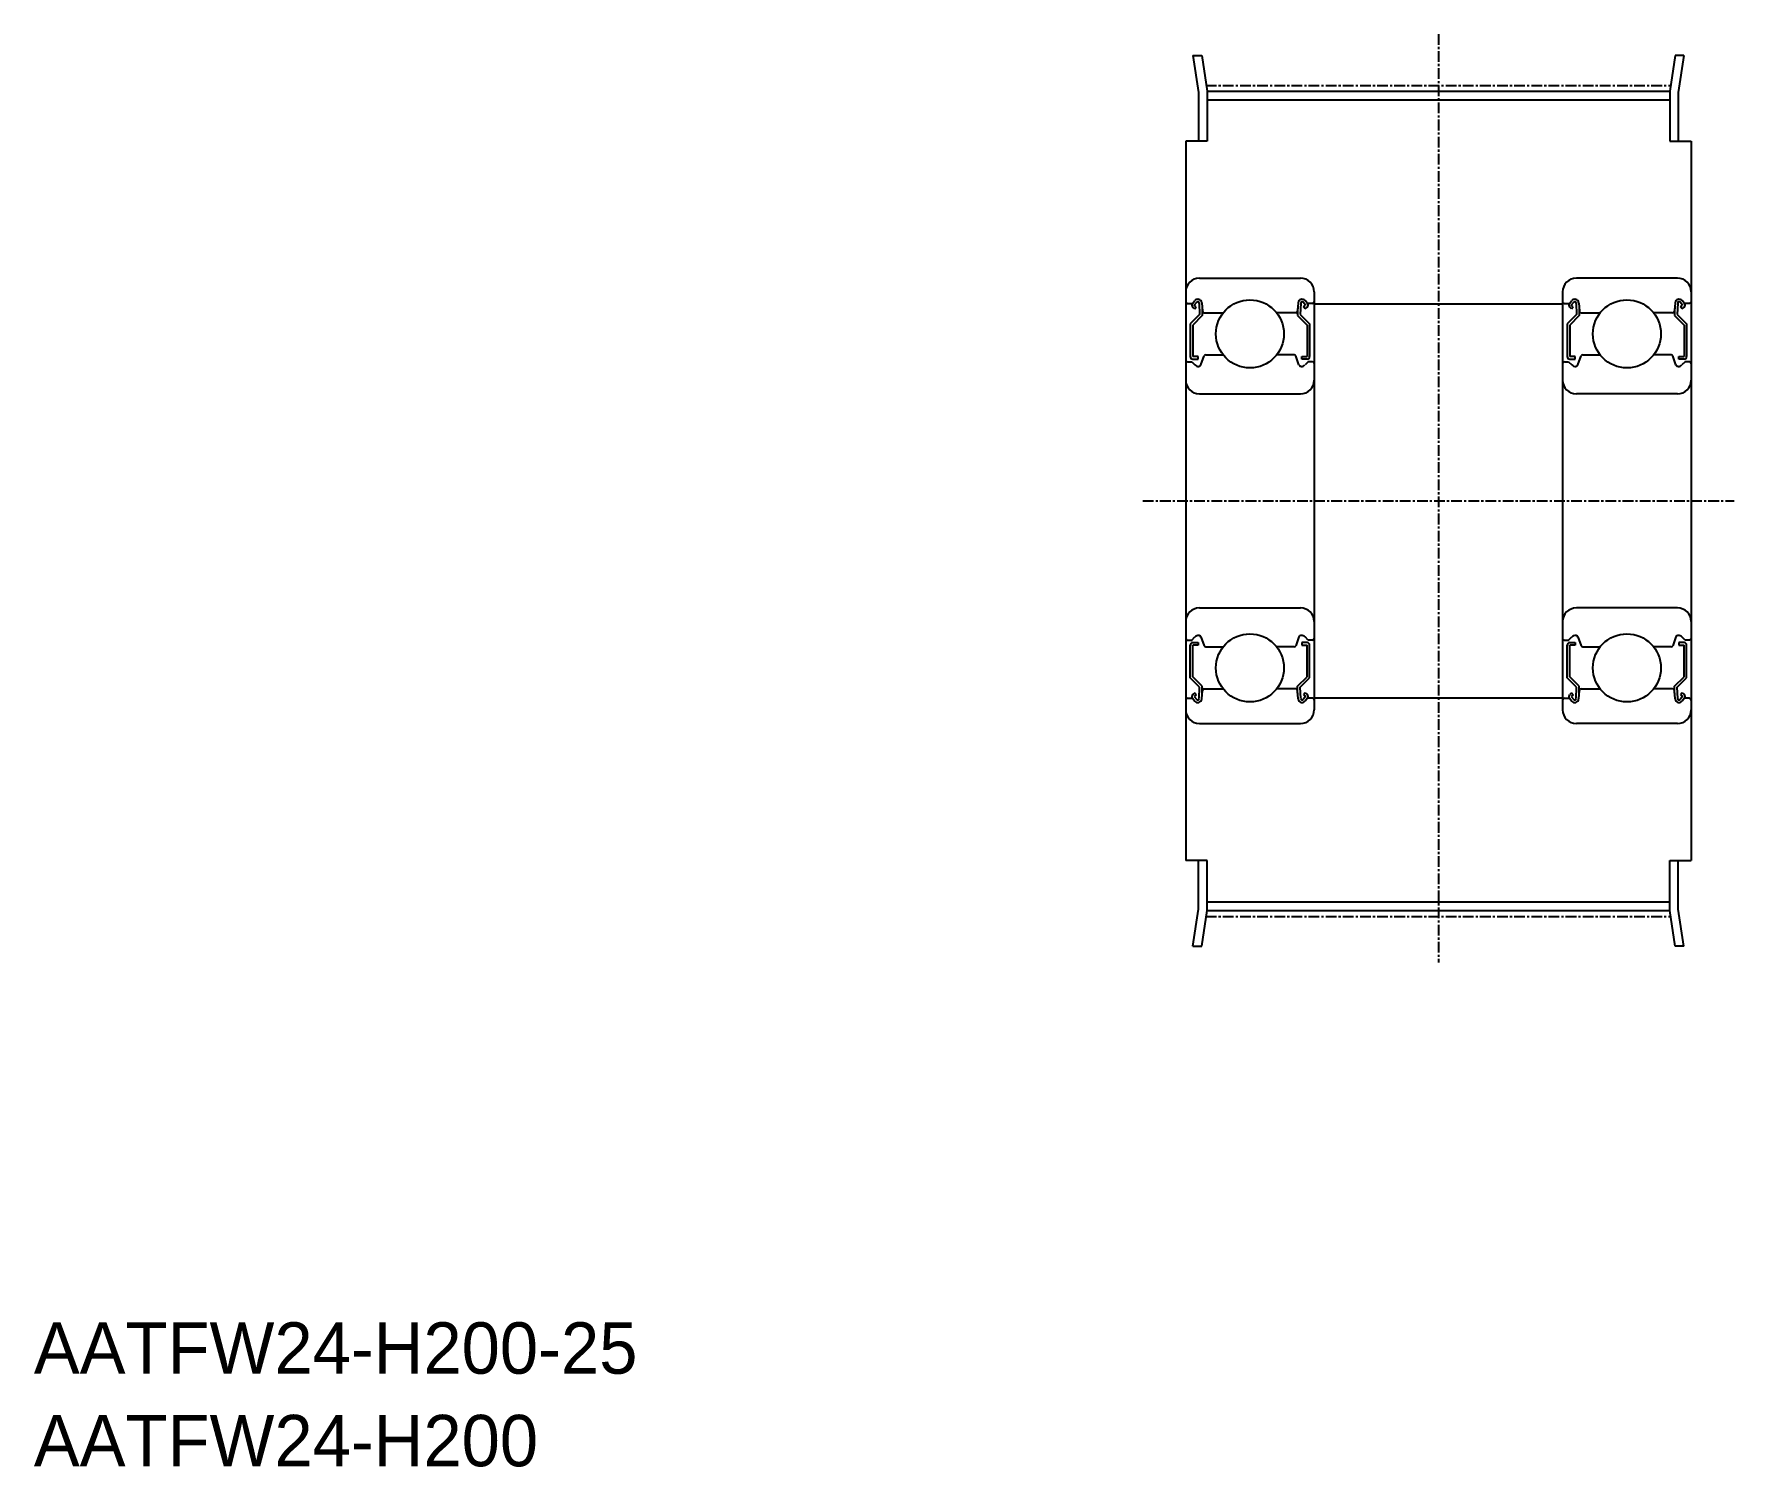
# Model space of a CAD drawing. Extents: x -286 to -88, y -61 to 106.
import ezdxf

# ---------------------------------------------------------------- set-up
doc = ezdxf.new("R2010")
doc.units = 0
doc.linetypes.add('CENTER', pattern=[2, 1.25, -0.25, 0.25, -0.25])
doc.layers.get('0').update_dxf_attribs({"linetype": 'CONTINUOUS'})
doc.layers.add('CENTER', color=1, linetype='CENTER')

msp = doc.modelspace()

# ---------------------------------------------------------------- linework, layer by layer
for p, q in [((-150.71, 103.91), (-150.05, 99.61)), ((-150.71, 103.91), (-149.68, 103.91)), ((-149.68, 103.91), (-149.05, 99.74)), ((-94.42, 103.91), (-95.05, 99.74)), ((-93.39, 103.91), (-94.42, 103.91)), ((-93.39, 103.91), (-94.05, 99.61)), ((-150.05, 99.61), (-150.05, 93.91)), ((-149.05, 99.74), (-149.05, 93.91)), ((-149.05, 99.74), (-95.05, 99.74)), ((-95.05, 99.74), (-95.05, 93.91)), ((-94.05, 99.61), (-94.05, 93.91)), ((-149.05, 98.73), (-95.05, 98.73)), ((-149.05, 93.91), (-151.55, 93.91)), ((-151.55, 93.91), (-151.55, 41.91)), ((-95.05, 93.91), (-92.55, 93.91)), ((-92.55, 93.91), (-92.55, 41.91)), ((-149.95, 77.91), (-138.15, 77.91)), ((-94.15, 77.91), (-105.95, 77.91)), ((-151.55, 76.31), (-151.55, 27.51)), ((-136.55, 76.31), (-136.55, 27.51)), ((-107.55, 76.31), (-107.55, 27.51)), ((-92.55, 76.31), (-92.55, 27.51)), ((-151.35, 74.96), (-150.77, 74.96)), ((-149.92, 73.67), (-151.02, 72.57)), ((-150.77, 74.96), (-150.49, 75.3)), ((-150.5, 74.35), (-150.73, 74.54)), ((-149.62, 73.54), (-150.72, 72.44)), ((-150.54, 74.77), (-150.26, 75.11)), ((-150.31, 74.58), (-150.54, 74.77)), ((-150.5, 74.35), (-150.31, 74.58)), ((-149.98, 75.01), (-149.92, 73.67)), ((-149.68, 75.04), (-149.59, 74.05)), ((-149.62, 74.39), (-149.62, 73.54)), ((-149.39, 73.86), (-147.17, 73.86)), ((-138.71, 73.86), (-140.93, 73.86)), ((-138.42, 75.04), (-138.51, 74.05)), ((-138.48, 74.39), (-138.48, 73.54)), ((-138.48, 73.54), (-137.38, 72.44)), ((-138.12, 75.01), (-138.18, 73.67)), ((-138.18, 73.67), (-137.08, 72.57)), ((-137.56, 74.77), (-137.84, 75.11)), ((-137.79, 74.58), (-137.56, 74.77)), ((-137.6, 74.35), (-137.79, 74.58)), ((-137.33, 74.96), (-137.61, 75.3)), ((-137.6, 74.35), (-137.37, 74.54)), ((-136.75, 74.96), (-137.33, 74.96)), ((-107.35, 74.96), (-106.77, 74.96)), ((-105.92, 73.67), (-107.02, 72.57)), ((-106.77, 74.96), (-106.49, 75.3)), ((-106.5, 74.35), (-106.73, 74.54)), ((-105.62, 73.54), (-106.72, 72.44)), ((-106.54, 74.77), (-106.26, 75.11)), ((-106.31, 74.58), (-106.54, 74.77)), ((-106.5, 74.35), (-106.31, 74.58)), ((-105.98, 75.01), (-105.92, 73.67)), ((-105.68, 75.04), (-105.59, 74.05)), ((-105.62, 74.39), (-105.62, 73.54)), ((-105.39, 73.86), (-103.17, 73.86)), ((-94.71, 73.86), (-96.93, 73.86)), ((-94.42, 75.04), (-94.51, 74.05)), ((-94.48, 74.39), (-94.48, 73.54)), ((-94.48, 73.54), (-93.38, 72.44)), ((-94.12, 75.01), (-94.18, 73.67)), ((-94.18, 73.67), (-93.08, 72.57)), ((-93.56, 74.77), (-93.84, 75.11)), ((-93.79, 74.58), (-93.56, 74.77)), ((-93.6, 74.35), (-93.79, 74.58)), ((-93.33, 74.96), (-93.61, 75.3)), ((-93.6, 74.35), (-93.37, 74.54)), ((-92.75, 74.96), (-93.33, 74.96)), ((-151.02, 72.57), (-151.02, 68.76)), ((-150.72, 72.44), (-150.72, 68.76)), ((-137.38, 72.44), (-137.38, 68.76)), ((-137.08, 72.57), (-137.08, 68.76)), ((-107.02, 72.57), (-107.02, 68.76)), ((-106.72, 72.44), (-106.72, 68.76)), ((-93.38, 72.44), (-93.38, 68.76)), ((-93.08, 72.57), (-93.08, 68.76)), ((-151.35, 68.16), (-150.85, 68.16)), ((-150.85, 68.16), (-150.48, 67.79)), ((-150.1, 68.76), (-150.72, 68.76)), ((-150.72, 68.46), (-150.1, 68.46)), ((-150.1, 68.46), (-150.1, 68.76)), ((-149.77, 67.81), (-149.4, 68.83)), ((-149.21, 68.96), (-147.17, 68.96)), ((-138.89, 68.96), (-140.93, 68.96)), ((-138.33, 67.81), (-138.7, 68.83)), ((-138, 68.76), (-137.38, 68.76)), ((-138, 68.46), (-138, 68.76)), ((-137.38, 68.46), (-138, 68.46)), ((-137.25, 68.16), (-137.62, 67.79)), ((-136.75, 68.16), (-137.25, 68.16)), ((-107.35, 68.16), (-106.85, 68.16)), ((-106.85, 68.16), (-106.48, 67.79)), ((-106.1, 68.76), (-106.72, 68.76)), ((-106.72, 68.46), (-106.1, 68.46)), ((-106.1, 68.46), (-106.1, 68.76)), ((-105.77, 67.81), (-105.4, 68.83)), ((-105.21, 68.96), (-103.17, 68.96)), ((-94.89, 68.96), (-96.93, 68.96)), ((-94.33, 67.81), (-94.7, 68.83)), ((-94, 68.76), (-93.38, 68.76)), ((-94, 68.46), (-94, 68.76)), ((-93.38, 68.46), (-94, 68.46)), ((-93.25, 68.16), (-93.62, 67.79)), ((-92.75, 68.16), (-93.25, 68.16)), ((-151.55, 65.31), (-151.55, 9.91)), ((-149.95, 64.41), (-138.15, 64.41)), ((-94.15, 64.41), (-105.95, 64.41)), ((-92.55, 65.31), (-92.55, 9.91)), ((-149.95, 39.41), (-138.15, 39.41)), ((-94.15, 39.41), (-105.95, 39.41)), ((-150.85, 35.66), (-150.48, 36.04)), ((-149.77, 36.02), (-149.4, 35)), ((-138.33, 36.02), (-138.7, 35)), ((-137.25, 35.66), (-137.62, 36.04)), ((-106.85, 35.66), (-106.48, 36.04)), ((-105.77, 36.02), (-105.4, 35)), ((-94.33, 36.02), (-94.7, 35)), ((-93.25, 35.66), (-93.62, 36.04)), ((-151.35, 35.66), (-150.85, 35.66)), ((-151.02, 31.26), (-151.02, 35.06)), ((-150.72, 35.36), (-150.1, 35.36)), ((-150.72, 31.38), (-150.72, 35.06)), ((-150.1, 35.06), (-150.72, 35.06)), ((-150.1, 35.36), (-150.1, 35.06)), ((-149.21, 34.86), (-147.17, 34.86)), ((-138.89, 34.86), (-140.93, 34.86)), ((-137.38, 35.36), (-138, 35.36)), ((-138, 35.36), (-138, 35.06)), ((-138, 35.06), (-137.38, 35.06)), ((-137.38, 31.38), (-137.38, 35.06)), ((-136.75, 35.66), (-137.25, 35.66)), ((-137.08, 31.26), (-137.08, 35.06)), ((-107.35, 35.66), (-106.85, 35.66)), ((-107.02, 31.26), (-107.02, 35.06)), ((-106.72, 35.36), (-106.1, 35.36)), ((-106.72, 31.38), (-106.72, 35.06)), ((-106.1, 35.06), (-106.72, 35.06)), ((-106.1, 35.36), (-106.1, 35.06)), ((-105.21, 34.86), (-103.17, 34.86)), ((-94.89, 34.86), (-96.93, 34.86)), ((-93.38, 35.36), (-94, 35.36)), ((-94, 35.36), (-94, 35.06)), ((-94, 35.06), (-93.38, 35.06)), ((-93.38, 31.38), (-93.38, 35.06)), ((-92.75, 35.66), (-93.25, 35.66)), ((-93.08, 31.26), (-93.08, 35.06)), ((-149.92, 30.16), (-151.02, 31.26)), ((-149.62, 30.28), (-150.72, 31.38)), ((-149.98, 28.82), (-149.92, 30.16)), ((-149.68, 28.78), (-149.59, 29.78)), ((-149.62, 29.44), (-149.62, 30.28)), ((-149.39, 29.96), (-147.17, 29.96)), ((-138.71, 29.96), (-140.93, 29.96)), ((-138.42, 28.78), (-138.51, 29.78)), ((-138.48, 30.28), (-137.38, 31.38)), ((-138.48, 29.44), (-138.48, 30.28)), ((-138.18, 30.16), (-137.08, 31.26)), ((-138.12, 28.82), (-138.18, 30.16)), ((-105.92, 30.16), (-107.02, 31.26)), ((-105.62, 30.28), (-106.72, 31.38)), ((-105.98, 28.82), (-105.92, 30.16)), ((-105.68, 28.78), (-105.59, 29.78)), ((-105.62, 29.44), (-105.62, 30.28)), ((-105.39, 29.96), (-103.17, 29.96)), ((-94.71, 29.96), (-96.93, 29.96)), ((-94.42, 28.78), (-94.51, 29.78)), ((-94.48, 30.28), (-93.38, 31.38)), ((-94.48, 29.44), (-94.48, 30.28)), ((-94.18, 30.16), (-93.08, 31.26)), ((-94.12, 28.82), (-94.18, 30.16)), ((-151.35, 28.86), (-150.77, 28.86)), ((-150.77, 28.86), (-150.49, 28.53)), ((-150.5, 29.48), (-150.73, 29.29)), ((-150.31, 29.25), (-150.54, 29.06)), ((-150.54, 29.06), (-150.26, 28.72)), ((-150.5, 29.48), (-150.31, 29.25)), ((-137.56, 29.06), (-137.84, 28.72)), ((-137.6, 29.48), (-137.79, 29.25)), ((-137.79, 29.25), (-137.56, 29.06)), ((-137.33, 28.86), (-137.61, 28.53)), ((-137.6, 29.48), (-137.37, 29.29)), ((-136.75, 28.86), (-137.33, 28.86)), ((-107.35, 28.86), (-106.77, 28.86)), ((-106.77, 28.86), (-106.49, 28.53)), ((-106.5, 29.48), (-106.73, 29.29)), ((-106.31, 29.25), (-106.54, 29.06)), ((-106.54, 29.06), (-106.26, 28.72)), ((-106.5, 29.48), (-106.31, 29.25)), ((-93.56, 29.06), (-93.84, 28.72)), ((-93.6, 29.48), (-93.79, 29.25)), ((-93.79, 29.25), (-93.56, 29.06)), ((-93.33, 28.86), (-93.61, 28.53)), ((-93.6, 29.48), (-93.37, 29.29)), ((-92.75, 28.86), (-93.33, 28.86)), ((-149.95, 25.91), (-138.15, 25.91)), ((-147, 25.91), (-147, 25.91)), ((-144.05, 25.91), (-144.05, 25.91)), ((-94.15, 25.91), (-105.95, 25.91)), ((-100.05, 25.91), (-100.05, 25.91)), ((-97.1, 25.91), (-97.1, 25.91)), ((-149.05, 9.91), (-151.55, 9.91)), ((-150.05, 4.22), (-150.05, 9.91)), ((-149.05, 4.09), (-149.05, 9.91)), ((-95.05, 4.09), (-95.05, 9.91)), ((-95.05, 9.91), (-92.55, 9.91)), ((-94.05, 4.22), (-94.05, 9.91)), ((-150.71, -0.09), (-150.05, 4.22)), ((-149.68, -0.09), (-149.05, 4.09)), ((-149.05, 5.1), (-95.05, 5.1)), ((-149.05, 4.09), (-95.05, 4.09)), ((-94.42, -0.09), (-95.05, 4.09)), ((-93.39, -0.09), (-94.05, 4.22)), ((-150.71, -0.09), (-149.68, -0.09)), ((-93.39, -0.09), (-94.42, -0.09))]:
    msp.add_line(p, q)
at = {"color": 7, "linetype": 'CONTINUOUS'}
for p, q in [((-136.55, 74.91), (-107.55, 74.91)), ((-136.55, 28.91), (-107.55, 28.91))]:
    msp.add_line(p, q, dxfattribs=at)
for centre in [(-144.05, 71.41), (-100.05, 71.41), (-144.05, 32.41), (-100.05, 32.41)]:
    msp.add_circle(centre, 3.97)
for centre, radius, start, end in [((-149.95, 76.31), 1.6, 90, 180), ((-138.15, 76.31), 1.6, 0, 90), ((-105.95, 76.31), 1.6, 90, 180), ((-94.15, 76.31), 1.6, 0, 90), ((-150.14, 75), 0.46, 4.9869, 139.9105), ((-137.97, 75), 0.46, 40.0895, 175.0131), ((-106.14, 75), 0.46, 4.9869, 139.9105), ((-93.97, 75), 0.46, 40.0895, 175.0131), ((-151.35, 75.16), 0.2, 180, 270), ((-150.54, 74.77), 0.3, 139.9105, 229.9992), ((-150.14, 75), 0.16, 2.3754, 139.9946), ((-149.39, 74.06), 0.2, 184.9869, 270), ((-138.71, 74.06), 0.2, 270, 355.0131), ((-137.96, 75), 0.16, 40.0054, 177.6246), ((-137.56, 74.77), 0.3, 310.0008, 40.0895), ((-136.75, 75.16), 0.2, 270, 0), ((-107.35, 75.16), 0.2, 180, 270), ((-106.54, 74.77), 0.3, 139.9105, 229.9992), ((-106.14, 75), 0.16, 2.3754, 139.9946), ((-105.39, 74.06), 0.2, 184.9869, 270), ((-94.71, 74.06), 0.2, 270, 355.0131), ((-93.96, 75), 0.16, 40.0054, 177.6246), ((-93.56, 74.77), 0.3, 310.0008, 40.0895), ((-92.75, 75.16), 0.2, 270, 0), ((-151.35, 67.96), 0.2, 90, 180), ((-150.72, 68.76), 0.3, 180, 270), ((-150.05, 68.21), 0.6, 225.0023, 272.8279), ((-150.05, 67.91), 0.3, 265.4914, 340.0304), ((-149.21, 68.76), 0.2, 90, 160.0304), ((-138.89, 68.76), 0.2, 19.9696, 90), ((-138.05, 67.91), 0.3, 199.9696, 274.5086), ((-138.05, 68.21), 0.6, 267.1721, 314.9977), ((-137.38, 68.76), 0.3, 270, 0), ((-136.75, 67.96), 0.2, 0, 90), ((-107.35, 67.96), 0.2, 90, 180), ((-106.72, 68.76), 0.3, 180, 270), ((-106.05, 68.21), 0.6, 225.0023, 272.8279), ((-106.05, 67.91), 0.3, 265.4914, 340.0304), ((-105.21, 68.76), 0.2, 90, 160.0304), ((-94.89, 68.76), 0.2, 19.9696, 90), ((-94.05, 67.91), 0.3, 199.9696, 274.5086), ((-94.05, 68.21), 0.6, 267.1721, 314.9977), ((-93.38, 68.76), 0.3, 270, 0), ((-92.75, 67.96), 0.2, 0, 90), ((-149.95, 66.01), 1.6, 180, 270), ((-138.15, 66.01), 1.6, 270, 0), ((-105.95, 66.01), 1.6, 180, 270), ((-94.15, 66.01), 1.6, 270, 0), ((-149.95, 37.81), 1.6, 90, 180), ((-138.15, 37.81), 1.6, 0, 90), ((-105.95, 37.81), 1.6, 90, 180), ((-94.15, 37.81), 1.6, 0, 90), ((-151.35, 35.86), 0.2, 180, 270), ((-150.05, 35.61), 0.6, 87.1721, 134.9977), ((-150.05, 35.91), 0.3, 19.9696, 94.5086), ((-138.05, 35.91), 0.3, 85.4914, 160.0304), ((-138.05, 35.61), 0.6, 45.0023, 92.8279), ((-136.75, 35.86), 0.2, 270, 0), ((-107.35, 35.86), 0.2, 180, 270), ((-106.05, 35.61), 0.6, 87.1721, 134.9977), ((-106.05, 35.91), 0.3, 19.9696, 94.5086), ((-94.05, 35.91), 0.3, 85.4914, 160.0304), ((-94.05, 35.61), 0.6, 45.0023, 92.8279), ((-92.75, 35.86), 0.2, 270, 0), ((-150.72, 35.06), 0.3, 90, 180), ((-149.21, 35.06), 0.2, 199.9696, 270), ((-138.89, 35.06), 0.2, 270, 340.0304), ((-137.38, 35.06), 0.3, 0, 90), ((-106.72, 35.06), 0.3, 90, 180), ((-105.21, 35.06), 0.2, 199.9696, 270), ((-94.89, 35.06), 0.2, 270, 340.0304), ((-93.38, 35.06), 0.3, 0, 90), ((-149.39, 29.76), 0.2, 90, 175.0131), ((-138.71, 29.76), 0.2, 4.9869, 90), ((-105.39, 29.76), 0.2, 90, 175.0131), ((-94.71, 29.76), 0.2, 4.9869, 90), ((-151.35, 28.66), 0.2, 90, 180), ((-150.54, 29.06), 0.3, 130.0008, 220.0895), ((-150.14, 28.82), 0.46, 220.0895, 355.0131), ((-150.14, 28.82), 0.16, 220.0054, 357.6246), ((-137.97, 28.82), 0.46, 184.9869, 319.9105), ((-137.96, 28.82), 0.16, 182.3754, 319.9946), ((-137.56, 29.06), 0.3, 319.9105, 49.9992), ((-136.75, 28.66), 0.2, 0, 90), ((-107.35, 28.66), 0.2, 90, 180), ((-106.54, 29.06), 0.3, 130.0008, 220.0895), ((-106.14, 28.82), 0.46, 220.0895, 355.0131), ((-106.14, 28.82), 0.16, 220.0054, 357.6246), ((-93.97, 28.82), 0.46, 184.9869, 319.9105), ((-93.96, 28.82), 0.16, 182.3754, 319.9946), ((-93.56, 29.06), 0.3, 319.9105, 49.9992), ((-92.75, 28.66), 0.2, 0, 90), ((-149.95, 27.51), 1.6, 180, 270), ((-138.15, 27.51), 1.6, 270, 0), ((-105.95, 27.51), 1.6, 180, 270), ((-94.15, 27.51), 1.6, 270, 0)]:
    msp.add_arc(centre, radius, start, end)
at = {"layer": 'CENTER', "color": 1, "linetype": 'CENTER'}
for p, q in [((-122.05, 106.42), (-122.05, -1.99)), ((-149.2, 100.42), (-94.9, 100.42)), ((-156.55, 51.91), (-87.55, 51.91)), ((-149.2, 3.4), (-94.9, 3.4))]:
    msp.add_line(p, q, dxfattribs=at)

# ---------------------------------------------------------------- texts
at = {"color": 7, "linetype": 'CONTINUOUS'}
for s, p in [('AATFW24-H200-25', (-285.99, -50)), ('AATFW24-H200', (-285.99, -60.81))]:
    msp.add_text(s, height=6, dxfattribs=at).set_placement(p)

doc.saveas('drawing.dxf')
